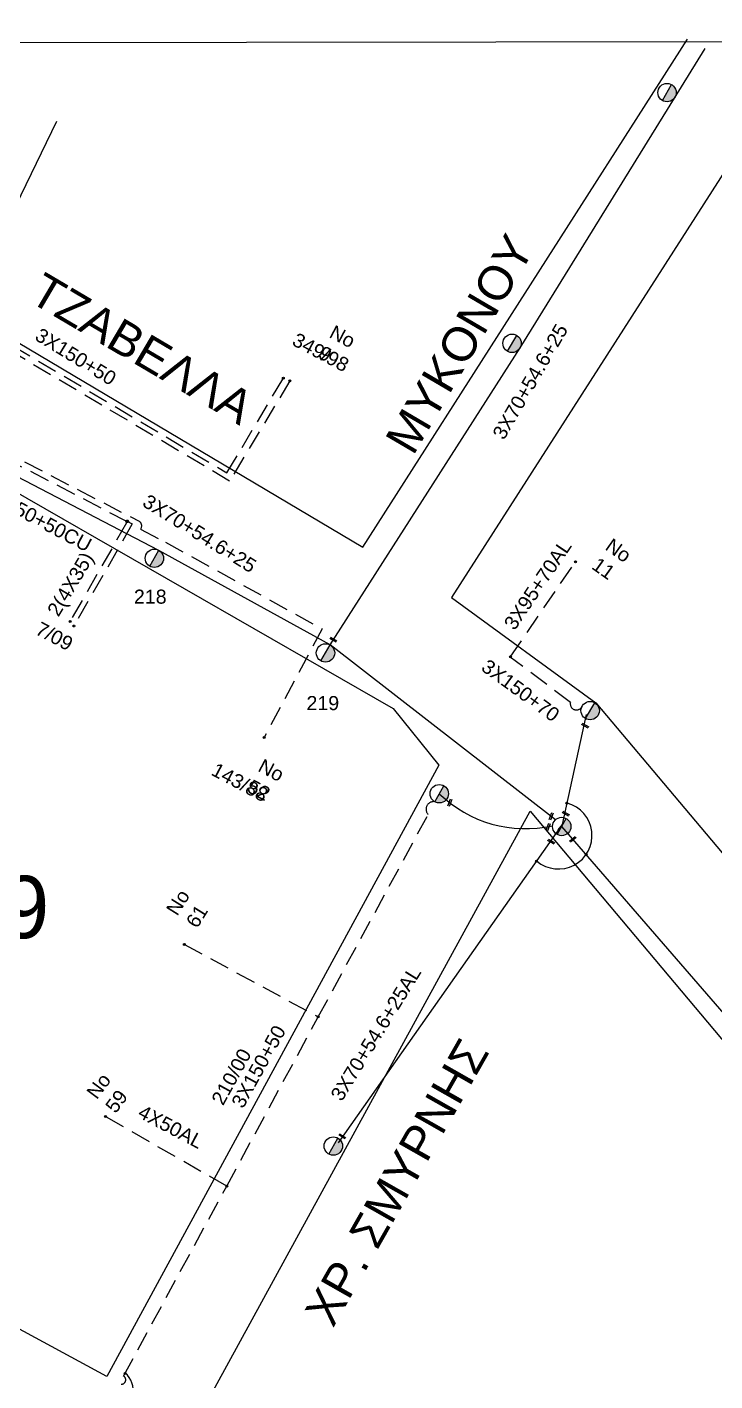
# Model space of a CAD drawing. Header units: millimetres. Extents: x 1421 to 13344, y 800 to 1949.
# Drawn here: x 11343 to 11431.1, y 1703.5 to 1876.9 of the extents above; entities that cross this region are included whole.
import ezdxf

# ---------------------------------------------------------------- set-up
doc = ezdxf.new("R2010")
doc.units = ezdxf.units.MM
doc.linetypes.add('DASHED', pattern=[19.05, 12.7, -6.35])
for name, color, linetype in [('Άγνωστα', 7, 'Continuous'), ('Γυμνά εναέρια ΧΤ (3Φ)   4x50CU', 7, 'Continuous'), ('Γυμνά εναέρια ΧΤ και ΦΟΠ (3Φ)   4x50+16AL', 7, 'Continuous'), ('Καλώδια ΧΤ   3x150+50CU', 7, 'DASHED'), ('Καλώδια ΧΤ   3x150+70AL', 7, 'DASHED'), ('Μηχανική τομή', 7, 'Continuous'), ('Στύλος ΦΜ', 7, 'Continuous'), ('Στύλος ΦΜ @ 1', 7, 'Continuous'), ('Συνδέσεις', 7, 'Continuous'), ('Συνεστραμμένα ΧΤ   3x70+54.6+25 AL', 7, 'SYN_LINE'), ('Υπόβαθρο ΔΕΗ', 7, 'Continuous'), ('Υπόγεια καλώδια Παροχών ΧΤ   4x50AL', 7, 'DASHED')]:
    doc.layers.add(name, color=color, linetype=linetype)
doc.styles.add('arial', font='ARIAL.TTF')
doc.styles.get("Standard").update_dxf_attribs({"font": 'ARIAL.TTF'})
doc.linetypes.add('SYN_LINE', pattern='A,0.5,-0.0001,["/\\/\\/\\/",Standard,S=0.1,R=0,X=0,Y=-0.05],-0.25', length=0.7501)

# ---------------------------------------------------------------- blocks, each defined once
blk = doc.blocks.new('ΥΠΑΡΧΩΝ ΤΣΙΜΕΝΤΕΝΙΟΣ ΣΤΥΛΟΣ')
at = {"layer": 'Στύλος ΦΜ'}
blk.add_hatch(color=7, dxfattribs=at).paths.add_polyline_path([(-1.29, -2.28, 0.574793), (2.62, 0, 0.268822), (1.3, 2.27)])
at = {"layer": 'Στύλος ΦΜ', "color": 7}
blk.add_line((-1.29, -2.28), (1.3, 2.27), dxfattribs=at)
blk.add_circle((0, 0), 2.62, dxfattribs=at)
at = {"layer": 'Στύλος ΦΜ', "flags": 4}
for tag, p in [('ΑΡΙΘΜΟΣ', (-4.68, 8.05)), ('ΤΥΠΟΣ', (-4.91, 3.03))]:
    blk.add_attdef(tag, p, '', height=4, dxfattribs=at)
blk = doc.blocks.new('_ΣΥΝΔΕΣΗ')
at = {"layer": 'Συνδέσεις', "linetype": 'SYN_LINE', "ltscale": 40}
blk.add_hatch(color=256, dxfattribs=at).paths.add_polyline_path([(0.5, -0.01, 1), (-0.5, -0.01, 1)])
at = {"layer": 'Συνδέσεις'}
blk.add_circle((0, -0.01), 0.5, dxfattribs=at)
blk = doc.blocks.new('ΜΗΧΑΝΙΚΗ ΤΟΜΗ')
at = {"layer": 'Μηχανική τομή', "ltscale": 40}
for p, q in [((-1.89, 0.78), (1.89, 0.78)), ((1.89, 0), (-1.89, 0))]:
    blk.add_line(p, q, dxfattribs=at)
blk = doc.blocks.new('TSONTA XT1')
at = {"ltscale": 40}
h = blk.add_hatch(color=256, dxfattribs=at)
h.dxf.hatch_style = 1
h.paths.add_polyline_path([(595.96, 2487.66), (597.07, 2488.77), (595.96, 2489.87), (594.85, 2488.77)])
blk.add_lwpolyline([(594.85, 2488.77), (595.96, 2489.87), (597.07, 2488.77), (595.96, 2487.66)], close=True, dxfattribs=at)

msp = doc.modelspace()

# ---------------------------------------------------------------- linework, layer by layer
at = {"layer": 'Άγνωστα', "color": 5, "linetype": 'DASHED', "ltscale": 0.2}
for points in [[(11355.70295, 1813.36598), (11348.48206, 1800.75932)], [(11355.99836, 1813.47088), (11356.45384, 1813.22777), (11348.97229, 1800.16603)]]:
    msp.add_lwpolyline(points, dxfattribs=at)
at = {"layer": 'Άγνωστα', "color": 1, "linetype": 'DASHED', "ltscale": 0.2}
msp.add_lwpolyline([(11404.88714, 1796.18894), (11413.22697, 1808.35806)], dxfattribs=at)
at = {"layer": 'Άγνωστα', "color": 62, "linetype": 'DASHED', "ltscale": 0.2}
msp.add_lwpolyline([(11363.12076, 1759.38471), (11380.28475, 1750.09397)], dxfattribs=at)
at = {"layer": 'Γυμνά εναέρια ΧΤ (3Φ)   4x50CU', "color": 62, "linetype": 'Continuous', "ltscale": 0.2}
msp.add_arc((11406.84995, 1790.09803), 15.89371, 225.9239339, 282.5961615, dxfattribs=at)
at = {"layer": 'Γυμνά εναέρια ΧΤ και ΦΟΠ (3Φ)   4x50+16AL', "color": 1, "linetype": 'Continuous', "ltscale": 0.2}
for points in [[(11411.04448, 1774.03616), (11411.58587, 1774.73309), (11414.65512, 1788.81786)], [(11481.47189, 1692.47778), (11460.84801, 1717.54209), (11438.65888, 1743.15014), (11411.49127, 1774.47966)]]:
    msp.add_lwpolyline(points, dxfattribs=at)
at = {"layer": 'Καλώδια ΧΤ   3x150+50CU', "color": 5, "linetype": 'DASHED', "ltscale": 0.2}
for points in [[(11279.17072, 1752.07398, -0.614722169), (11281.12768, 1757.69358), (11300.49763, 1790.434), (11322.39852, 1827.34487, -0.736270812), (11328.44289, 1829.56649), (11334.59072, 1839.9321), (11368.57819, 1819.77418), (11375.81059, 1831.89101)], [(11322.39852, 1827.34487, 1.013706623), (11329.87083, 1827.00322), (11355.62769, 1813.63806)]]:
    msp.add_lwpolyline(points, format="xyb", dxfattribs=at)
at = {"layer": 'Καλώδια ΧΤ   3x150+50CU', "color": 133, "linetype": 'DASHED', "ltscale": 0.2}
msp.add_lwpolyline([(11376.65884, 1831.58106), (11368.92377, 1818.7317), (11334.84282, 1838.94506), (11328.36783, 1828.02784, 0.967531453), (11323.13632, 1827.17666), (11301.11737, 1790.06681), (11281.55281, 1756.99747, 0.625508357), (11279.52821, 1752.66864)], format="xyb", dxfattribs=at)
at = {"layer": 'Καλώδια ΧΤ   3x150+50CU', "color": 151, "linetype": 'DASHED', "ltscale": 0.2}
msp.add_lwpolyline([(11280.89258, 1744.43979, 0.521641983), (11281.73286, 1745.65296), (11284.09999, 1749.59054, 0.511929817), (11283.82515, 1754.67812), (11302.18933, 1785.73981, 0.765309636), (11305.18065, 1790.79113), (11325.97801, 1825.84217, 0.855052066), (11329.10559, 1828.19977), (11357.40082, 1813.53019, -0.405453464), (11357.50764, 1812.55761), (11360.71295, 1810.89489), (11380.78922, 1799.80083), (11373.33978, 1785.88544)], format="xyb", dxfattribs=at)
at = {"layer": 'Καλώδια ΧΤ   3x150+50CU', "color": 62, "linetype": 'DASHED', "ltscale": 0.2}
msp.add_lwpolyline([(11355.04047, 1703.06077, 0.794839814), (11355.32787, 1704.09386), (11368.55003, 1728.4149), (11380.28475, 1750.09397), (11394.37587, 1776.01341, -0.714804111), (11395.21078, 1777.65654)], format="xyb", dxfattribs=at)
at = {"layer": 'Καλώδια ΧΤ   3x150+70AL', "color": 1, "linetype": 'DASHED', "ltscale": 0.2}
msp.add_lwpolyline([(11414.07336, 1789.83522, -0.875481498), (11412.60456, 1790.36525), (11404.89069, 1796.18626)], format="xyb", dxfattribs=at)
at = {"layer": 'Συνεστραμμένα ΧΤ   3x70+54.6+25 AL', "color": 62, "linetype": 'SYN_LINE', "ltscale": 20}
for points in [[(11381.7965, 1797.73154), (11406.14729, 1835.77467), (11425.93968, 1867.7902), (11429.8596, 1874.13094)], [(11410.68341, 1775.3401), (11381.7965, 1797.73154), (11359.86385, 1809.8547), (11325.52556, 1827.67272)]]:
    msp.add_lwpolyline(points, dxfattribs=at)
at = {"layer": 'Συνεστραμμένα ΧΤ   3x70+54.6+25 AL', "color": 1, "ltscale": 20}
msp.add_lwpolyline([(11382.8978, 1733.98596), (11411.58587, 1774.73309)], dxfattribs=at)
at = {"layer": 'Υπόβαθρο ΔΕΗ'}
for points in [[(12852.13968, 1876.87501), (10837.93673, 1874.16224)], [(11346.74202, 1864.7867), (11334.95818, 1840.55167), (11386.01551, 1810.26964), (11427.62685, 1875.3381)], [(11437.17184, 1865.88635), (11397.34179, 1803.81278), (11415.87393, 1790.33732), (11437.97243, 1764.07091), (11448.16946, 1764.93972), (11471.14701, 1804.77367), (11508.35799, 1869.26)], [(11278.60647, 1744.41036), (11327.33462, 1825.46679), (11389.88015, 1789.61027), (11395.75636, 1782.35185), (11353.18417, 1704.04389), (11278.60647, 1744.41036)], [(11364.32819, 1697.69173), (11407.43083, 1776.46275), (11479.89341, 1690.29565), (11455.78485, 1648.78493), (11364.32819, 1697.69173)]]:
    msp.add_lwpolyline(points, dxfattribs=at)
for centre, radius, start, end in [((11411.07414, 1773.33225), 4.29642, 229.6709562, 75.0154944), ((11353.73126, 1702.2484), 2.85088, 286.8447521, 50.9336543)]:
    msp.add_arc(centre, radius, start, end, dxfattribs=at)
at = {"layer": 'Υπόγεια καλώδια Παροχών ΧΤ   4x50AL', "color": 62, "ltscale": 0.2}
msp.add_lwpolyline([(11368.55003, 1728.4149), (11353.00329, 1737.34037)], dxfattribs=at)

# ---------------------------------------------------------------- block references
at = {"layer": 'Μηχανική τομή', "xscale": 0.249999999999919, "yscale": 0.249999999999919, "zscale": 0.249999999999919}
for p, rotation in [((11382.17866, 1798.32858), 330.7392752309361), ((11414.44751, 1787.30649), 330.7392752309361), ((11397.24934, 1777.49922), 68.45138536945211), ((11410.23981, 1775.75263), 68.45138536945211), ((11411.96626, 1776.0381), 330.7392752309361), ((11409.83131, 1774.38171), 68.45138536945211), ((11410.09739, 1772.4559), 330.7392752309361), ((11412.98597, 1772.76366), 39.85383949914431), ((11383.31398, 1734.71571), 327.1645484662421)]:
    msp.add_blockref('ΜΗΧΑΝΙΚΗ ΤΟΜΗ', p, dxfattribs=dict(at, rotation=rotation))
at = {"layer": 'Στύλος ΦΜ @ 1', "ltscale": 40, "xscale": 0.4499999999998181, "yscale": 0.4499999999998181, "zscale": 0.4499999999998181}
for p in [(11424.98623, 1868.48163), (11405.13068, 1836.36935), (11415.13301, 1789.32114), (11395.79181, 1778.68101), (11411.48901, 1774.48095), (11382.2164, 1733.55517)]:
    msp.add_blockref('ΥΠΑΡΧΩΝ ΤΣΙΜΕΝΤΕΝΙΟΣ ΣΤΥΛΟΣ', p, dxfattribs=at)
at = {"layer": 'Στύλος ΦΜ @ 1', "ltscale": 40}
ref = msp.add_blockref('ΥΠΑΡΧΩΝ ΤΣΙΜΕΝΤΕΝΙΟΣ ΣΤΥΛΟΣ', (11359.27703, 1808.83353), dxfattribs=dict(at, xscale=0.4499999999998181, yscale=0.4499999999998181, zscale=0.4499999999998181))
ref.add_attrib('ΤΥΠΟΣ', '218', (11356.65627, 1803.02167), dxfattribs={"layer": 'Στύλος ΦΜ', "height": 1.8, "flags": 4})
ref = msp.add_blockref('ΥΠΑΡΧΩΝ ΤΣΙΜΕΝΤΕΝΙΟΣ ΣΤΥΛΟΣ', (11381.21094, 1796.70966), dxfattribs=dict(at, xscale=0.4499999999998181, yscale=0.4499999999998181, zscale=0.4499999999998181))
ref.add_attrib('ΤΥΠΟΣ', '219', (11378.77104, 1789.38814), dxfattribs={"layer": 'Στύλος ΦΜ', "height": 1.8, "flags": 4})
at = {"layer": 'Συνδέσεις', "xscale": 0.25, "yscale": 0.25, "zscale": 0.25}
for p in [(11375.81059, 1831.89101), (11376.65884, 1831.58106), (11413.2615, 1808.3978), (11348.48206, 1800.75932), (11348.97229, 1800.16603), (11404.91074, 1796.20983), (11373.33978, 1785.88544), (11412.15061, 1777.46959), (11414.60856, 1770.89876), (11408.26453, 1770.04998), (11363.12076, 1759.38471), (11380.26104, 1750.1021), (11353.00329, 1737.34037), (11368.55015, 1728.41017), (11355.53348, 1704.42634)]:
    msp.add_blockref('_ΣΥΝΔΕΣΗ', p, dxfattribs=at)
at = {"layer": 'Συνδέσεις', "xscale": 0.2, "yscale": 0.2, "zscale": 0.2, "rotation": 334.5498976721208}
msp.add_blockref('TSONTA XT1', (11034.27591, 1415.33485), dxfattribs=at)

# ---------------------------------------------------------------- texts
at = {"ltscale": 40, "char_height": 4, "attachment_point": 1, "style": 'arial'}
for s, insert, width, rotation in [('{\\H1.083x;MYKONOY}', (11388.70573, 1824.04969), 43.4331384, 59.5827763), ('{\\H1.083x;TZABEΛΛA}', (11345.19486, 1845.5903), 67.4273804, 329.4660652), ('{\\H1.083x;ΧΡ. ΣΜΥΡΝΗΣ}', (11378.39954, 1712.30109), 64.8866414, 60.4197634)]:
    msp.add_mtext(s, dxfattribs=dict(at, insert=insert, width=width, rotation=rotation))
at = {"layer": 'Άγνωστα', "color": 7, "char_height": 1.8, "attachment_point": 1}
for s, gutter_width, insert, rotation in [('3X150+50', 12.5, (11344.76256, 1838.447), 328.5324284), ('3X70+54.6+25', 12.5, (11402.52156, 1824.79382), 59.8533125), ('349/98', 1.66058, (11377.63366, 1837.82073), 332.0897021), ('3X150+50CU', 12.5, (11338.04692, 1818.26679), 332.0897021), ('3X70+54.6+25', 12.5, (11358.56092, 1817.14553), 328.042606), ('3X95+70AL', 12.5, (11403.95994, 1800.50651), 55.8811283), ('2(4X35)', 12.5, (11345.43487, 1802.1677), 58.9923159), ('7/09', 1.66058, (11344.72921, 1800.79607), 332.0897021), ('3X150+70', 12.5, (11402.09588, 1796.03867), 323.831584), ('143/88', 12.5, (11367.27231, 1782.74378), 332.0897021), ('3X150+50', 12.5, (11369.06307, 1739.12096), 61.1402054), ('210/00', 12.5, (11366.49911, 1739.50533), 61.1402054)]:
    msp.add_mtext_dynamic_manual_height_columns(s, width=1.8, gutter_width=gutter_width, heights=[0.04535], dxfattribs=dict(at, insert=insert, rotation=rotation))
at = {"layer": 'Άγνωστα', "color": 7}
note = msp.add_mtext_dynamic_manual_height_columns('No ', width=1.8, gutter_width=2.04827, heights=[0.04535, 0], dxfattribs=dict(at, insert=(11378.99791, 1840.59197), char_height=1.8, attachment_point=1, rotation=332.0897021))
for column, words in zip(note.columns.linked_columns, ['9']):
    column.text = words
note = msp.add_mtext_dynamic_manual_height_columns('Nο ', width=1.8, gutter_width=1.72963, heights=[0.04535, 0], dxfattribs=dict(at, insert=(11415.09231, 1813.55686), char_height=1.8, attachment_point=1, rotation=324.6401387))
for column, words in zip(note.columns.linked_columns, ['11']):
    column.text = words
note = msp.add_mtext_dynamic_manual_height_columns('No ', width=1.8, gutter_width=2.04827, heights=[0.04535, 0], dxfattribs=dict(at, insert=(11369.86292, 1785.04488), char_height=1.8, attachment_point=1, rotation=332.0897021))
for column, words in zip(note.columns.linked_columns, ['52']):
    column.text = words
note = msp.add_mtext_dynamic_manual_height_columns('No ', width=1.8, gutter_width=1.97128, heights=[0.04535, 0], dxfattribs=dict(at, insert=(11358.67923, 1760.68421), char_height=1.8, attachment_point=1, rotation=57.9703667))
for column, words in zip(note.columns.linked_columns, ['61']):
    column.text = words
note = msp.add_mtext_dynamic_manual_height_columns('No ', width=1.8, gutter_width=1.84555, heights=[0.04535, 0], dxfattribs=dict(at, insert=(11348.28057, 1737.56735), char_height=1.8, attachment_point=1, rotation=53.3520868))
for column, words in zip(note.columns.linked_columns, ['59']):
    column.text = words
at = {"layer": 'Συνεστραμμένα ΧΤ   3x70+54.6+25 AL', "color": 7, "insert": (11381.75887, 1740.10839), "char_height": 1.8, "attachment_point": 1, "rotation": 58.3673681}
msp.add_mtext_dynamic_manual_height_columns('3X70+54.6+25AL', width=1.8, gutter_width=12.5, heights=[0.04535], dxfattribs=at)
at = {"layer": 'Υπόβαθρο ΔΕΗ', "insert": (11310.63384, 1768.83503), "char_height": 8, "attachment_point": 1}
msp.add_mtext_dynamic_manual_height_columns('Φ{\\H1.0833x;Ψ}-69', width=84.657329, gutter_width=12.5, heights=[0], dxfattribs=at)
at = {"layer": 'Υπόγεια καλώδια Παροχών ΧΤ   4x50AL', "color": 7, "insert": (11357.8613, 1738.92153), "char_height": 1.8, "attachment_point": 1, "rotation": 332.0897021}
msp.add_mtext_dynamic_manual_height_columns('4X50AL', width=1.8, gutter_width=12.5, heights=[0.04535], dxfattribs=at)

doc.saveas('drawing.dxf')
